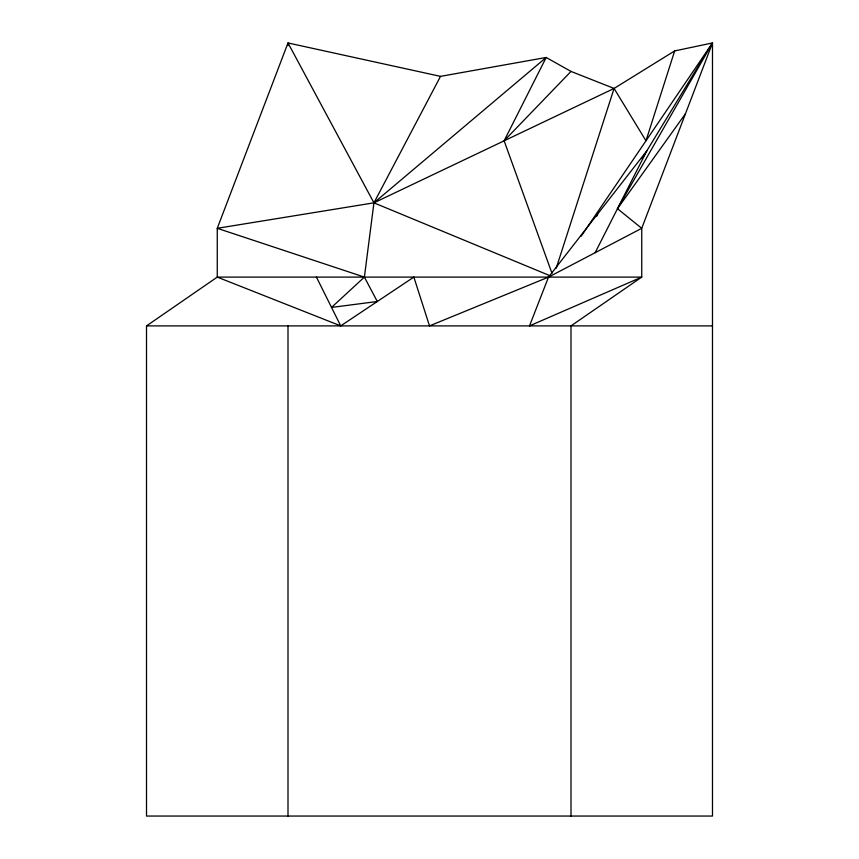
<?xml version="1.0" encoding="UTF-8"?>
<svg xmlns="http://www.w3.org/2000/svg" width="859" height="859" viewBox="0 0 859 859"><rect width="100%" height="100%" fill="white"/><g stroke="black" fill="none" stroke-linecap="round" stroke-linejoin="round"><path stroke-width="1.29" d="M440.517 76.365L373.933 202.831L364.388 277.103L377.294 301.498L331.531 307.436L364.388 277.103L217.263 228.311L288.001 42.95L440.517 76.365L546.184 57.467L570.999 71.426L614.078 88.445L645.979 140.812L674.669 50.917L712.487 42.95L712.487 816.05L146.513 816.05L146.513 325.894L217.263 277.103L641.737 277.103L641.737 228.311L712.487 42.95L581.21 236.107M556.224 268.18L614.078 88.445L674.669 50.917M596.629 216.382L597.692 213.955M551.983 273.323L504.126 140.812L546.184 57.467L373.933 202.831L217.263 228.311L217.263 277.103L340.722 325.894L413.855 277.103L429.5 325.894L548.525 277.103L641.737 228.311L617.471 208.694L712.487 42.95L642.006 158.765M595.137 252.707L646.848 150.808L548.525 277.103L529.498 325.894L641.737 277.103L570.999 325.894L570.999 816.05M617.471 208.694L685.482 113.71M504.126 140.812L570.999 71.426M288.001 45.634L288.001 42.95L373.933 202.831L614.078 88.445M146.513 325.894L712.487 325.894M373.933 202.831L549.642 275.567M316.434 277.103L340.722 325.894M288.001 325.894L288.001 816.05"/></g></svg>
